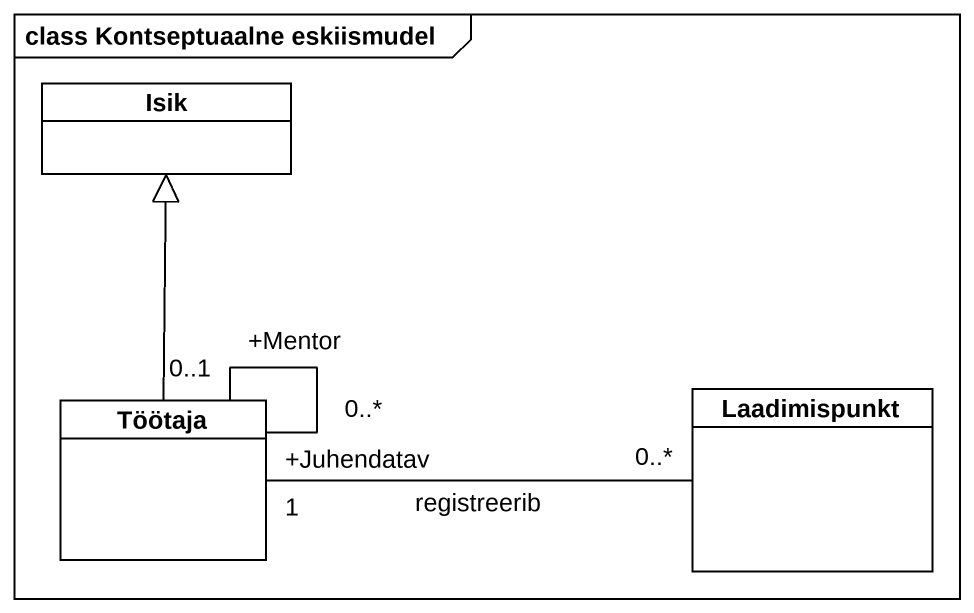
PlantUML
@startuml
mainframe class Kontseptuaalne eskiismudel
hide circle
hide empty members
class Isik
class Laadimispunkt
class Töötaja
Töötaja -up-|> Isik
Töötaja "1" -right- "0..*" Laadimispunkt : registreerib
Töötaja "+Juhendatav\n0..*" -- "+Mentor\n0..1" Töötaja
@enduml
